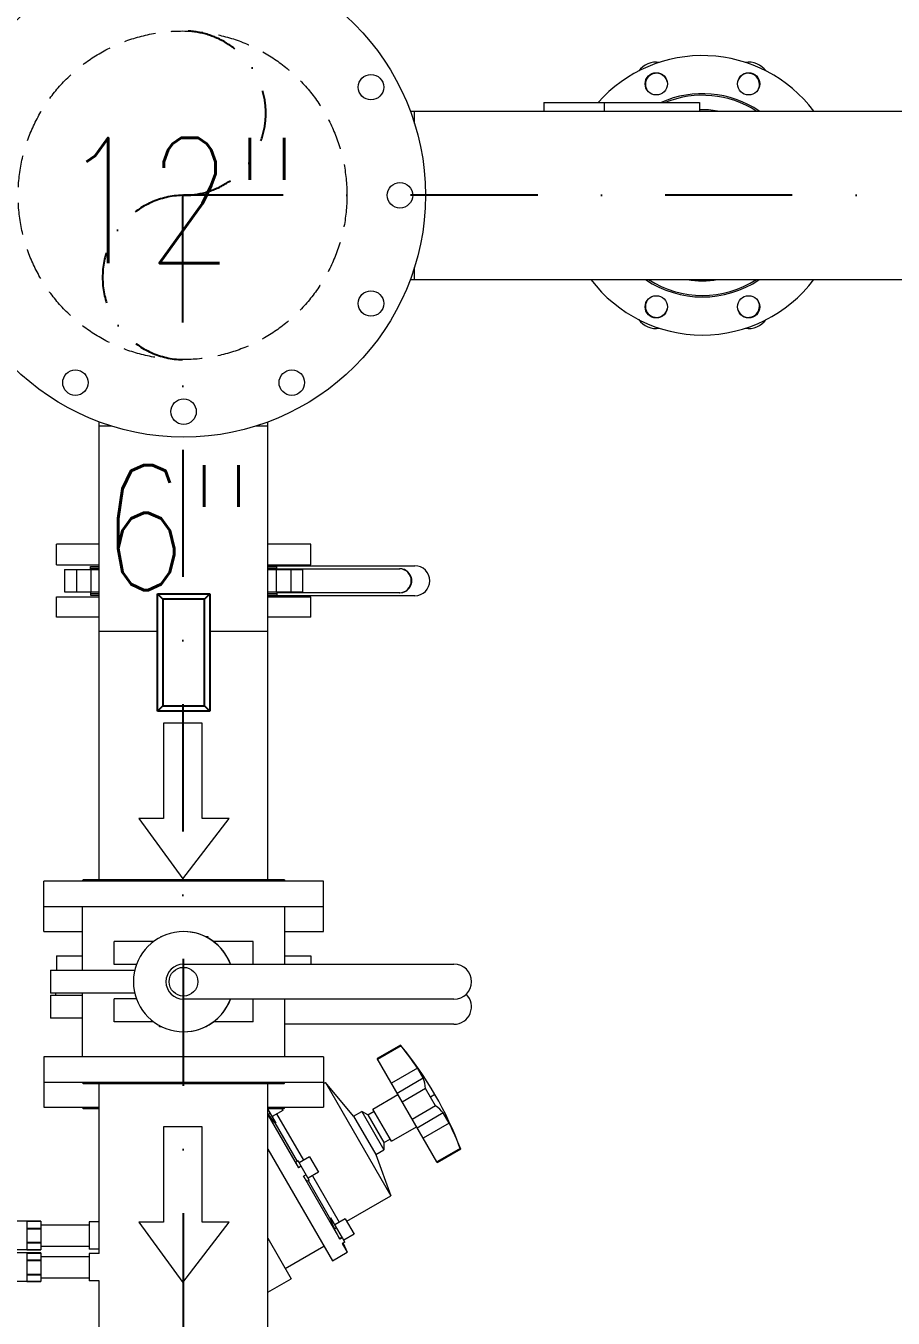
# Model space of a CAD drawing. Header units: millimetres. Extents: x -312439 to 477422, y -331570 to 212570.
# Drawn here: x 358824 to 359690, y 206661 to 207951 of the extents above; entities that cross this region are included whole.
import ezdxf

# ---------------------------------------------------------------- set-up
doc = ezdxf.new("R2010")
doc.units = ezdxf.units.MM
doc.linetypes.add('DASHDOT', pattern=[25.4, 12.7, -6.35, 0, -6.35])
doc.linetypes.add('HIDDEN', pattern=[9.525, 6.35, -3.175])
doc.layers.add('ARCONDTEXTO', color=4, linetype='Continuous')
doc.styles.add('ROMANS', font='romans.shx', dxfattribs={"height": 187.5})

msp = doc.modelspace()

# ---------------------------------------------------------------- linework, layer by layer
at = {"color": 5, "linetype": 'Continuous', "lineweight": 0, "extrusion": (0, 1, 0)}
for p, q in [((359341.202, 207874.739, 0), (359496.599, 207874.739, 0)), ((359341.202, 207874.739, 0), (359341.202, 207866.196, 0)), ((359401.28, 207874.739, 0), (359401.28, 207866.196, 0)), ((359496.599, 207874.739, 0), (359496.599, 207866.196, 0)), ((359207.879, 207866.196, 0), (359747.102, 207866.196, 0)), ((359207.883, 207866.184, 0), (359797.763, 207866.184, 0)), ((359212.154, 207853.654, 0), (359212.154, 207866.196, 0)), ((359212.154, 207697.884, 0), (359212.154, 207710.414, 0)), ((359207.883, 207697.884, 0), (363908.908, 207697.884, 0)), ((358897.368, 207098.824, 0), (358897.368, 207555.669, 0)), ((358909.898, 207551.398, 0), (358897.368, 207551.398, 0)), ((359065.668, 207551.398, 0), (359053.139, 207551.398, 0)), ((359065.668, 207098.824, 0), (359065.668, 207555.669, 0)), ((358897.368, 207433.678, 0), (358854.518, 207433.678, 0)), ((358854.518, 207413.078, 0), (358854.518, 207433.678, 0)), ((359108.518, 207433.678, 0), (359065.668, 207433.678, 0)), ((359108.518, 207413.078, 0), (359108.518, 207433.678, 0)), ((358854.518, 207413.078, 0), (358897.368, 207413.078, 0)), ((358862.739, 207408.278, 0), (358897.368, 207408.278, 0)), ((358862.739, 207408.278, 0), (358862.739, 207386.078, 0)), ((358874.468, 207408.278, 0), (358874.468, 207386.078, 0)), ((358888.518, 207411.478, 0), (358897.368, 207411.478, 0)), ((358888.518, 207408.278, 0), (358888.518, 207411.478, 0)), ((358888.518, 207409.878, 0), (358897.368, 207409.878, 0)), ((358889.01, 207408.278, 0), (358889.01, 207386.078, 0)), ((359065.668, 207413.078, 0), (359108.518, 207413.078, 0)), ((359065.668, 207412.182, 0), (359212.338, 207412.182, 0)), ((359065.668, 207411.478, 0), (359074.518, 207411.478, 0)), ((359065.668, 207409.878, 0), (359074.518, 207409.878, 0)), ((359065.668, 207408.278, 0), (359100.297, 207408.278, 0)), ((359074.026, 207408.278, 0), (359074.026, 207386.078, 0)), ((359074.518, 207408.278, 0), (359074.518, 207411.478, 0)), ((359074.518, 207409.181, 0), (359197.417, 207409.181, 0)), ((359088.568, 207408.278, 0), (359088.568, 207386.078, 0)), ((359100.297, 207408.278, 0), (359100.297, 207386.078, 0)), ((358862.739, 207386.078, 0), (358897.368, 207386.078, 0)), ((358888.518, 207386.078, 0), (358888.518, 207382.878, 0)), ((358888.518, 207384.478, 0), (358897.368, 207384.478, 0)), ((358888.518, 207382.878, 0), (358897.368, 207382.878, 0)), ((359065.668, 207386.078, 0), (359100.297, 207386.078, 0)), ((359065.668, 207384.478, 0), (359074.518, 207384.478, 0)), ((359065.668, 207382.878, 0), (359074.518, 207382.878, 0)), ((359074.518, 207386.078, 0), (359074.518, 207382.878, 0)), ((359197.417, 207385.175, 0), (359074.518, 207385.175, 0)), ((358854.518, 207381.278, 0), (358897.368, 207381.278, 0)), ((358854.518, 207360.678, 0), (358854.518, 207381.278, 0)), ((359212.338, 207382.174, 0), (359065.668, 207382.174, 0)), ((359065.668, 207381.278, 0), (359108.518, 207381.278, 0)), ((359108.518, 207360.678, 0), (359108.518, 207381.278, 0)), ((358897.368, 207360.678, 0), (358854.518, 207360.678, 0)), ((359108.518, 207360.678, 0), (359065.668, 207360.678, 0)), ((358897.368, 207346.824, 0), (358955.613, 207346.824, 0)), ((359007.613, 207346.824, 0), (359065.668, 207346.824, 0)), ((358881.618, 207098.824, 0), (358880.018, 207097.224, 0)), ((358881.618, 207098.824, 0), (359081.418, 207098.824, 0)), ((359081.418, 207098.824, 0), (359083.018, 207097.224, 0)), ((359121.018, 207097.224, 0), (358842.018, 207097.224, 0)), ((358842.018, 207046.824, 0), (358842.018, 207097.224, 0)), ((359121.018, 207046.824, 0), (359121.018, 207097.224, 0)), ((358842.018, 207071.824, 0), (359121.018, 207071.824, 0)), ((358880.518, 207008.324, 0), (358880.518, 207071.824, 0)), ((359082.518, 207014.324, 0), (359082.518, 207071.824, 0)), ((358842.018, 207046.824, 0), (358880.518, 207046.824, 0)), ((358981.518, 207046.824, 0), (358981.417, 207046.824, 0)), ((359082.518, 207046.824, 0), (359121.018, 207046.824, 0)), ((358951.418, 207036.824, 0), (358912.064, 207036.824, 0)), ((358912.064, 207013.824, 0), (358912.064, 207036.824, 0)), ((358958.713, 207041.371, 0), (358958.713, 207041.936, 0)), ((358958.713, 207041.936, 0), (358959.857, 207041.936, 0)), ((359003.078, 207041.936, 0), (359005.588, 207041.936, 0)), ((359005.588, 207041.936, 0), (359005.588, 207040.648, 0)), ((359050.973, 207036.824, 0), (359011.517, 207036.824, 0)), ((359050.973, 207014.324, 0), (359050.973, 207036.824, 0)), ((358854.518, 207022.717, 0), (358880.518, 207022.717, 0)), ((358854.518, 207022.717, 0), (358854.518, 207008.324, 0)), ((359082.518, 207022.717, 0), (359108.518, 207022.717, 0)), ((359108.518, 207022.717, 0), (359108.518, 207014.324, 0)), ((358848.518, 207008.324, 0), (358932.759, 207008.324, 0)), ((358848.518, 207008.324, 0), (358848.518, 206985.324, 0)), ((358934.397, 207013.824, 0), (358912.064, 207013.824, 0)), ((358981.417, 207014.324, 0), (359251.417, 207014.324, 0)), ((358932.759, 206985.324, 0), (358848.518, 206985.324, 0)), ((358848.518, 206983.324, 0), (358880.518, 206983.324, 0)), ((358848.518, 206983.324, 0), (358848.518, 206960.324, 0)), ((358854.018, 206983.324, 0), (358854.018, 206985.324, 0)), ((358880.518, 206921.824, 0), (358880.518, 206985.324, 0)), ((358934.397, 206979.824, 0), (358912.064, 206979.824, 0)), ((358912.064, 206956.824, 0), (358912.064, 206979.824, 0)), ((359251.417, 206979.324, 0), (358981.417, 206979.324, 0)), ((359050.973, 206956.824, 0), (359050.973, 206979.324, 0)), ((359082.518, 206921.824, 0), (359082.518, 206979.324, 0)), ((358880.518, 206960.324, 0), (358848.518, 206960.324, 0)), ((358951.418, 206956.824, 0), (358912.064, 206956.824, 0)), ((359050.973, 206956.824, 0), (359011.517, 206956.824, 0)), ((358957.449, 206951.711, 0), (358957.449, 206952.943, 0)), ((358959.857, 206951.711, 0), (358957.449, 206951.711, 0)), ((358981.518, 206946.824, 0), (358981.417, 206946.824, 0)), ((359004.324, 206951.711, 0), (359003.078, 206951.711, 0)), ((359004.324, 206952.328, 0), (359004.324, 206951.711, 0)), ((359251.417, 206954.324, 0), (359082.518, 206954.324, 0)), ((359198.132, 206933.46, 0), (359174.78, 206919.978, 0)), ((359198.552, 206932.734, 0), (359175.199, 206919.251, 0)), ((359198.552, 206932.734, 0), (359198.132, 206933.46, 0)), ((359121.018, 206921.824, 0), (358842.018, 206921.824, 0)), ((358842.018, 206921.824, 0), (358842.018, 206871.424, 0)), ((359121.018, 206921.824, 0), (359121.018, 206871.424, 0)), ((359234.36, 206816.782, 0), (359174.78, 206919.978, 0)), ((359214.931, 206910.518, 0), (359188.914, 206895.497, 0)), ((359220.805, 206900.343, 0), (359214.931, 206910.518, 0)), ((358842.018, 206896.424, 0), (359121.018, 206896.424, 0)), ((358881.618, 206894.824, 0), (358880.018, 206896.424, 0)), ((359081.418, 206894.824, 0), (358881.618, 206894.824, 0)), ((358897.368, 206725.314, 0), (358897.368, 206894.824, 0)), ((359065.668, 206648.824, 0), (359065.668, 206894.824, 0)), ((359081.418, 206894.824, 0), (359083.018, 206896.424, 0)), ((359121.018, 206895.117, 0), (359123.065, 206896.298, 0)), ((359123.065, 206896.298, 0), (359188.415, 206783.109, 0)), ((359151.295, 206862.656, 0), (359123.065, 206896.298, 0)), ((359220.805, 206900.343, 0), (359194.788, 206885.323, 0)), ((359170.415, 206869.538, 0), (359195.53, 206884.038, 0)), ((359223.132, 206890.159, 0), (359199.78, 206876.677, 0)), ((359233.132, 206872.839, 0), (359223.132, 206890.159, 0)), ((359232.493, 206884.017, 0), (359228.132, 206881.499, 0)), ((358842.018, 206871.424, 0), (358897.368, 206871.424, 0)), ((358881.618, 206869.824, 0), (358880.018, 206871.424, 0)), ((358897.368, 206869.824, 0), (358881.618, 206869.824, 0)), ((359065.668, 206871.424, 0), (359121.018, 206871.424, 0)), ((359081.418, 206869.824, 0), (359065.668, 206869.824, 0)), ((359073.952, 206855.617, 0), (359065.75, 206869.824, 0)), ((359080.459, 206868.347, 0), (359070.066, 206862.347, 0)), ((359079.606, 206869.824, 0), (359080.459, 206868.347, 0)), ((359081.418, 206869.824, 0), (359083.018, 206871.424, 0)), ((359151.295, 206862.656, 0), (359159.416, 206867.345, 0)), ((359159.416, 206867.345, 0), (359181.516, 206829.066, 0)), ((359165.516, 206863.823, 0), (359159.416, 206867.345, 0)), ((359165.516, 206863.823, 0), (359171.665, 206867.373, 0)), ((359188.915, 206837.495, 0), (359170.415, 206869.538, 0)), ((359233.132, 206872.839, 0), (359209.78, 206859.356, 0)), ((359065.668, 206863.964, 0), (359096.266, 206810.967, 0)), ((359068.316, 206865.378, 0), (359066.42, 206864.284, 0)), ((359072.434, 206855.919, 0), (359094.782, 206817.211, 0)), ((359074.396, 206864.847, 0), (359101.12, 206818.561, 0)), ((359151.295, 206862.656, 0), (359173.395, 206824.377, 0)), ((359165.516, 206863.823, 0), (359181.516, 206836.11, 0)), ((359240.788, 206865.731, 0), (359214.771, 206850.711, 0)), ((359246.663, 206855.557, 0), (359220.646, 206840.536, 0)), ((359246.663, 206855.557, 0), (359240.788, 206865.731, 0)), ((359188.915, 206837.495, 0), (359214.03, 206851.995, 0)), ((359065.668, 206829.564, 0), (359130.046, 206718.059, 0)), ((359173.395, 206824.377, 0), (359181.516, 206829.066, 0)), ((359181.516, 206836.11, 0), (359187.665, 206839.66, 0)), ((359181.516, 206836.11, 0), (359181.516, 206829.066, 0)), ((359257.712, 206830.264, 0), (359234.36, 206816.782, 0)), ((359258.132, 206829.537, 0), (359234.78, 206816.055, 0)), ((359258.132, 206829.537, 0), (359257.712, 206830.264, 0)), ((359095.79, 206817.793, 0), (359093.894, 206816.698, 0)), ((359098.864, 206812.467, 0), (359095.79, 206817.793, 0)), ((359107.182, 206822.061, 0), (359096.79, 206816.061, 0)), ((359107.182, 206822.061, 0), (359116.182, 206806.472, 0)), ((359173.395, 206824.377, 0), (359188.415, 206783.109, 0)), ((359234.78, 206816.055, 0), (359234.36, 206816.782, 0)), ((359098.864, 206812.467, 0), (359096.266, 206810.967, 0)), ((359106.79, 206798.74, 0), (359098.864, 206812.467, 0)), ((359103.715, 206804.066, 0), (359101.117, 206802.566, 0)), ((359101.117, 206802.566, 0), (359137.478, 206739.587, 0)), ((359116.182, 206806.472, 0), (359105.79, 206800.472, 0)), ((359110.12, 206802.972, 0), (359136.843, 206756.686, 0)), ((359106.79, 206798.74, 0), (359104.894, 206797.646, 0)), ((359105.782, 206798.158, 0), (359128.13, 206759.451, 0)), ((359144.357, 206757.672, 0), (359188.415, 206783.109, 0)), ((358838.932, 206757.725, 0), (358791.932, 206757.725, 0)), ((358824.932, 206757.725, 0), (358824.932, 206729.081, 0)), ((358824.932, 206757.629, 0), (358838.932, 206757.629, 0)), ((358824.932, 206750.829, 0), (358838.932, 206750.829, 0)), ((358824.932, 206750.203, 0), (358838.932, 206750.203, 0)), ((358838.932, 206757.725, 0), (358838.932, 206729.081, 0)), ((358838.932, 206754.053, 0), (358887.235, 206754.053, 0)), ((358887.235, 206757.072, 0), (358887.235, 206729.735, 0)), ((358897.368, 206757.072, 0), (358887.235, 206757.072, 0)), ((359140.076, 206741.087, 0), (359128.628, 206760.916, 0)), ((359134.263, 206751.155, 0), (359132.368, 206750.06, 0)), ((359142.906, 206760.186, 0), (359132.513, 206754.186, 0)), ((359142.906, 206760.186, 0), (359151.906, 206744.597, 0)), ((359065.668, 206740.564, 0), (359089.008, 206700.139, 0)), ((359140.076, 206741.087, 0), (359137.478, 206739.587, 0)), ((359139.763, 206741.628, 0), (359137.868, 206740.534, 0)), ((359142.501, 206736.887, 0), (359140.076, 206741.087, 0)), ((359151.906, 206744.597, 0), (359141.513, 206738.597, 0)), ((358838.932, 206729.081, 0), (358791.932, 206729.081, 0)), ((358838.932, 206725.995, 0), (358791.932, 206725.995, 0)), ((358824.932, 206736.604, 0), (358838.932, 206736.604, 0)), ((358824.932, 206735.978, 0), (358838.932, 206735.978, 0)), ((358824.932, 206729.178, 0), (358838.932, 206729.178, 0)), ((358824.932, 206725.995, 0), (358824.932, 206697.351, 0)), ((358824.932, 206725.898, 0), (358838.932, 206725.898, 0)), ((358838.932, 206732.753, 0), (358887.235, 206732.753, 0)), ((358838.932, 206725.995, 0), (358838.932, 206697.351, 0)), ((358897.368, 206729.735, 0), (358887.235, 206729.735, 0)), ((358887.235, 206725.341, 0), (358887.235, 206698.005, 0)), ((358897.368, 206725.341, 0), (358887.235, 206725.341, 0)), ((359083.008, 206710.532, 0), (359121.546, 206732.782, 0)), ((359130.046, 206718.059, 0), (359144.942, 206726.659, 0)), ((359142.501, 206736.887, 0), (359139.903, 206735.387, 0)), ((359139.903, 206735.387, 0), (359144.942, 206726.659, 0)), ((359142.513, 206736.865, 0), (359139.939, 206735.379, 0)), ((359140.677, 206735.805, 0), (359144.942, 206726.659, 0)), ((359142.513, 206736.865, 0), (359142.501, 206736.887, 0)), ((358824.932, 206719.098, 0), (358838.932, 206719.098, 0)), ((358824.932, 206718.473, 0), (358838.932, 206718.473, 0)), ((358838.932, 206722.323, 0), (358887.235, 206722.323, 0)), ((358824.932, 206704.873, 0), (358838.932, 206704.873, 0)), ((358824.932, 206704.247, 0), (358838.932, 206704.247, 0)), ((358838.932, 206701.023, 0), (358887.235, 206701.023, 0)), ((359065.668, 206686.664, 0), (359089.008, 206700.139, 0)), ((358838.932, 206697.351, 0), (358791.932, 206697.351, 0)), ((358824.932, 206697.448, 0), (358838.932, 206697.448, 0)), ((358897.368, 206698.005, 0), (358887.235, 206698.005, 0)), ((358897.368, 206648.824, 0), (358897.368, 206698.031, 0))]:
    msp.add_line(p, q, dxfattribs=at)
at = {"color": 6, "linetype": 'DASHDOT', "ltscale": 10}
for p, q in [((358980.463, 207782.041, 0), (358981.518, 206099.824, 0)), ((363908.908, 207782.046, 0), (358981.523, 207782.034, 0))]:
    msp.add_line(p, q, dxfattribs=at)
at = {"color": 2, "linetype": 'Continuous', "extrusion": (0, 1, 0)}
for p, q in [((358955.613, 207384.049, 0), (359007.613, 207384.049, 0)), ((358955.613, 207267.049, 0), (358955.613, 207384.049, 0)), ((358955.613, 207384.049, 0), (358960.783, 207378.878, 0)), ((359002.442, 207378.878, 0), (359007.613, 207384.049, 0)), ((359007.613, 207384.049, 0), (359007.613, 207267.049, 0)), ((358960.783, 207378.878, 0), (358960.783, 207272.219, 0)), ((359002.442, 207378.878, 0), (358960.783, 207378.878, 0)), ((359002.442, 207272.219, 0), (359002.442, 207378.878, 0)), ((358955.613, 207267.049, 0), (358960.783, 207272.219, 0)), ((359007.613, 207267.049, 0), (358955.613, 207267.049, 0)), ((358960.783, 207272.219, 0), (359002.442, 207272.219, 0)), ((359002.442, 207272.219, 0), (359007.613, 207267.049, 0))]:
    msp.add_line(p, q, dxfattribs=at)
at = {"color": 4, "linetype": 'Continuous', "lineweight": 0}
for p, q in [((358961.581, 207255.022, 0), (358961.581, 207159.702, 0)), ((358999.936, 207255.022, 0), (358961.581, 207255.022, 0)), ((358999.936, 207159.702, 0), (358999.936, 207255.022, 0)), ((358936.905, 207159.702, 0), (358980.759, 207099.624, 0)), ((358961.581, 207159.702, 0), (358936.905, 207159.702, 0)), ((358980.759, 207099.624, 0), (359027.059, 207159.702, 0)), ((359027.059, 207159.702, 0), (358999.936, 207159.702, 0)), ((358961.581, 206851.981, 0), (358961.581, 206756.661, 0)), ((358999.936, 206851.981, 0), (358961.581, 206851.981, 0)), ((358999.936, 206756.661, 0), (358999.936, 206851.981, 0)), ((358936.905, 206756.661, 0), (358980.759, 206696.583, 0)), ((358961.581, 206756.661, 0), (358936.905, 206756.661, 0)), ((358980.759, 206696.583, 0), (359027.059, 206756.661, 0)), ((359027.059, 206756.661, 0), (358999.936, 206756.661, 0))]:
    msp.add_line(p, q, dxfattribs=at)
at = {"color": 5, "linetype": 'Continuous', "lineweight": 0}
for centre, radius in [((358981.518, 207782.034, 0), 241.5), ((359168.58, 207890.034, 0), 12.7), ((359453.354, 207893.361, 0), 11.1), ((359545.581, 207893.361, 0), 11.1), ((359197.518, 207782.034, 0), 12.7), ((359168.58, 207674.034, 0), 12.7), ((359453.354, 207670.706, 0), 11.1), ((359545.581, 207670.706, 0), 11.1), ((358873.518, 207594.972, 0), 12.7), ((359089.518, 207594.972, 0), 12.7), ((358981.518, 207566.034, 0), 12.7), ((358981.417, 206996.824, 0), 14.326)]:
    msp.add_circle(centre, radius, dxfattribs=at)
at = {"color": 1, "linetype": 'HIDDEN', "lineweight": 0, "ltscale": 5}
msp.add_circle((358980.463, 207782.034, 0), 164.093, dxfattribs=at)
at = {"color": 6, "linetype": 'DASHDOT', "ltscale": 4}
for centre, radius, start, end in [((358981.518, 207864.081, 0), 82.047, 269.262812, 90.737188), ((358982.717, 207699.988, 0), 82.084, 91.573989, 268.426011)]:
    msp.add_arc(centre, radius, start, end, dxfattribs=at)
at = {"color": 5, "linetype": 'Continuous', "lineweight": 0}
for centre, radius, start, end in [((359499.467, 207782.034, 0), 139.5, 37.107394, 138.351947), ((359453.545, 207892.899, 0), 22.134, 81.85389, 143.14611), ((359545.389, 207892.899, 0), 22.134, 36.85389, 98.14611), ((359453.545, 207892.899, 0), 11, 12.235447, 212.763194), ((359545.389, 207892.899, 0), 11, 327.235447, 167.763194), ((359499.467, 207782.034, 0), 101.5, 56.014699, 114.027367), ((359499.467, 207782.034, 0), 99.9, 57.400934, 111.878031), ((359499.467, 207782.034, 0), 85.5, 79.849874, 91.922269), ((359499.467, 207782.034, 0), 139.5, 217.10128, 322.89872), ((359499.467, 207782.034, 0), 101.5, 236.002712, 303.997288), ((359499.467, 207782.034, 0), 99.9, 237.388298, 302.611702), ((359499.467, 207782.034, 0), 85.5, 259.804828, 280.195172), ((359453.545, 207671.168, 0), 11, 147.235447, 347.763194), ((359545.389, 207671.168, 0), 11, 192.235447, 32.763194), ((359453.545, 207671.168, 0), 22.134, 216.85389, 278.14611), ((359545.389, 207671.168, 0), 22.134, 261.85389, 323.14611), ((359212.338, 207397.178, 0), 15.004, 270, 90), ((358981.417, 206996.824, 0), 17.5, 90, 270), ((359251.417, 206996.824, 0), 17.5, 270, 90), ((359251.417, 206971.824, 0), 17.5, 270, 45.584691), ((358920.723, 206704.017, 0), 360, 20.405932, 39.594077)]:
    msp.add_arc(centre, radius, start, end, dxfattribs=at)
for centre, major_axis, ratio, start_param, end_param in [((359196.906, 207397.178, 0), (0, -12.003), 0.99076742, 0, 3.14159265), ((359197.417, 207397.178, 0), (0, 12.003), 0.99076742, 3.14159265, 6.28318531), ((358981.417, 206996.824, 0), (0, 50), 0.99996201, 5.06996008, 7.85398163), ((358981.518, 206996.824, 0), (0, -50), 0.99996201, 1.92836743, 3.14159265), ((358981.417, 206996.824, 0), (0, 50), 0.99996201, 1.57079633, 4.35481788), ((358981.518, 206996.824, 0), (0, -50), 0.99996201, 0, 1.21322522), ((358915.656, 206712.793, 0), (-310.711, -179.389), 0.93969262, 3.20569733, 3.28752786), ((358906.801, 206728.13, 0), (310.711, 179.389), 0.34202014, 6.1372501, 6.21908063), ((358934.646, 206679.903, 0), (-310.711, -179.389), 0.34202014, 3.20569733, 3.28752786), ((358925.791, 206695.24, 0), (-310.711, -179.389), 0.93969262, 2.99565744, 3.07748797)]:
    msp.add_ellipse(centre, major_axis=major_axis, ratio=ratio, start_param=start_param, end_param=end_param, dxfattribs=at)
for points in [[(359066.42, 206864.284, 0), (359066.176, 206864.625, 0), (359065.925, 206864.976, 0), (359065.669, 206865.339, 0)], [(359072.434, 206855.919, 0), (359070.43, 206858.707, 0), (359068.425, 206861.496, 0), (359066.42, 206864.284, 0)], [(359073.952, 206855.617, 0), (359073.446, 206855.718, 0), (359072.94, 206855.818, 0), (359072.434, 206855.919, 0)], [(359128.13, 206759.451, 0), (359128.296, 206759.939, 0), (359128.462, 206760.428, 0), (359128.628, 206760.916, 0)], [(359132.368, 206750.06, 0), (359130.955, 206753.191, 0), (359129.543, 206756.321, 0), (359128.13, 206759.451, 0)], [(359139.939, 206735.379, 0), (359139.93, 206735.374, 0), (359139.918, 206735.377, 0), (359139.903, 206735.387, 0)]]:
    msp.add_open_spline(points, degree=3, dxfattribs=at)
for points, knots in [([(359096.266, 206810.967, 0), (359095.834, 206811.787, 0), (359095.452, 206812.538, 0), (359094.954, 206813.565, 0), (359094.8, 206813.891, 0), (359094.528, 206814.488, 0), (359094.407, 206814.763, 0), (359094.251, 206815.138, 0), (359094.203, 206815.257, 0), (359094.116, 206815.484, 0), (359094.076, 206815.591, 0), (359093.97, 206815.89, 0), (359093.917, 206816.06, 0), (359093.849, 206816.343, 0), (359093.832, 206816.456, 0), (359093.835, 206816.622, 0), (359093.855, 206816.676, 0), (359093.894, 206816.698, 0)], [0.0000002483, 0.0000002483, 0.0000002483, 0.0000002483, 0.0030541013, 0.0030541013, 0.0045810278, 0.0045810278, 0.0061079543, 0.0061079543, 0.0068714175, 0.0068714175, 0.0076348807, 0.0076348807, 0.0091618072, 0.0091618072, 0.0106887337, 0.0106887337, 0.0122156602, 0.0122156602, 0.0122156602, 0.0122156602]), ([(359104.894, 206797.646, 0), (359104.817, 206797.601, 0), (359104.672, 206797.681, 0), (359104.355, 206797.983, 0), (359104.232, 206798.115, 0), (359103.959, 206798.435, 0), (359103.808, 206798.622, 0), (359103.479, 206799.052, 0), (359103.3, 206799.295, 0), (359102.916, 206799.834, 0), (359102.714, 206800.125, 0), (359102.29, 206800.75, 0), (359102.069, 206801.084, 0), (359101.605, 206801.796, 0), (359101.364, 206802.173, 0), (359101.117, 206802.566, 0)], [0.0000001979, 0.0000001979, 0.0000001979, 0.0000001979, 0.003054238, 0.003054238, 0.0045812581, 0.0045812581, 0.0061082782, 0.0061082782, 0.0076352982, 0.0076352982, 0.0091623183, 0.0091623183, 0.0106893383, 0.0106893383, 0.0122163584, 0.0122163584, 0.0122163584, 0.0122163584]), ([(359137.478, 206739.587, 0), (359137.08, 206740.348, 0), (359136.66, 206741.164, 0), (359136.001, 206742.469, 0), (359135.775, 206742.92, 0), (359135.327, 206743.821, 0), (359135.103, 206744.276, 0), (359134.768, 206744.962, 0), (359134.656, 206745.192, 0), (359134.432, 206745.653, 0), (359134.32, 206745.886, 0), (359133.988, 206746.577, 0), (359133.771, 206747.031, 0), (359133.35, 206747.925, 0), (359133.145, 206748.364, 0), (359132.745, 206749.229, 0), (359132.551, 206749.653, 0), (359132.368, 206750.06, 0)], [0.0000002678, 0.0000002678, 0.0000002678, 0.0000002678, 0.0030546001, 0.0030546001, 0.0045817662, 0.0045817662, 0.0061089324, 0.0061089324, 0.0068725154, 0.0068725154, 0.0076360985, 0.0076360985, 0.0091632646, 0.0091632646, 0.0106904308, 0.0106904308, 0.0122175969, 0.0122175969, 0.0122175969, 0.0122175969])]:
    msp.add_open_spline(points, degree=3, knots=knots, dxfattribs=at)

# ---------------------------------------------------------------- texts
at = {"layer": 'ARCONDTEXTO', "linetype": 'Continuous', "lineweight": -3, "style": 'ROMANS', "width": 0.8}
for s, p in [('12"', (358858.941, 207714.306, 0)), ('6"', (358899.113, 207387.744, 0))]:
    msp.add_text(s, height=125, dxfattribs=at).set_placement(p)

doc.saveas('drawing.dxf')
